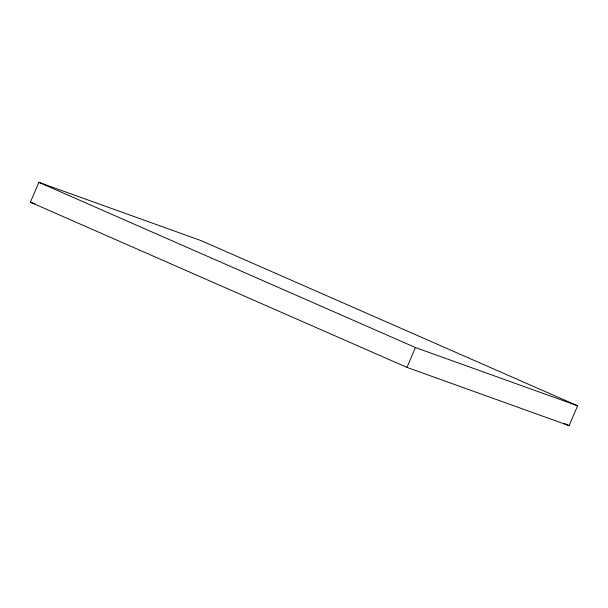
<?xml version="1.0" encoding="UTF-8"?>
<svg xmlns="http://www.w3.org/2000/svg" width="608" height="608" viewBox="0 0 608 608"><rect width="100%" height="100%" fill="white"/><g stroke="black" fill="none" stroke-linecap="round" stroke-linejoin="round"><path stroke-width="0.91" d="M30.4 202.221L38.874 182.347L201.028 240.593L577.6 405.779L569.126 425.653L406.972 367.407L30.4 202.221L34.854 203.817M406.972 367.407L415.446 347.54L577.6 405.779M38.874 182.347L415.446 347.54M563.905 423.366L569.126 425.653"/></g></svg>
